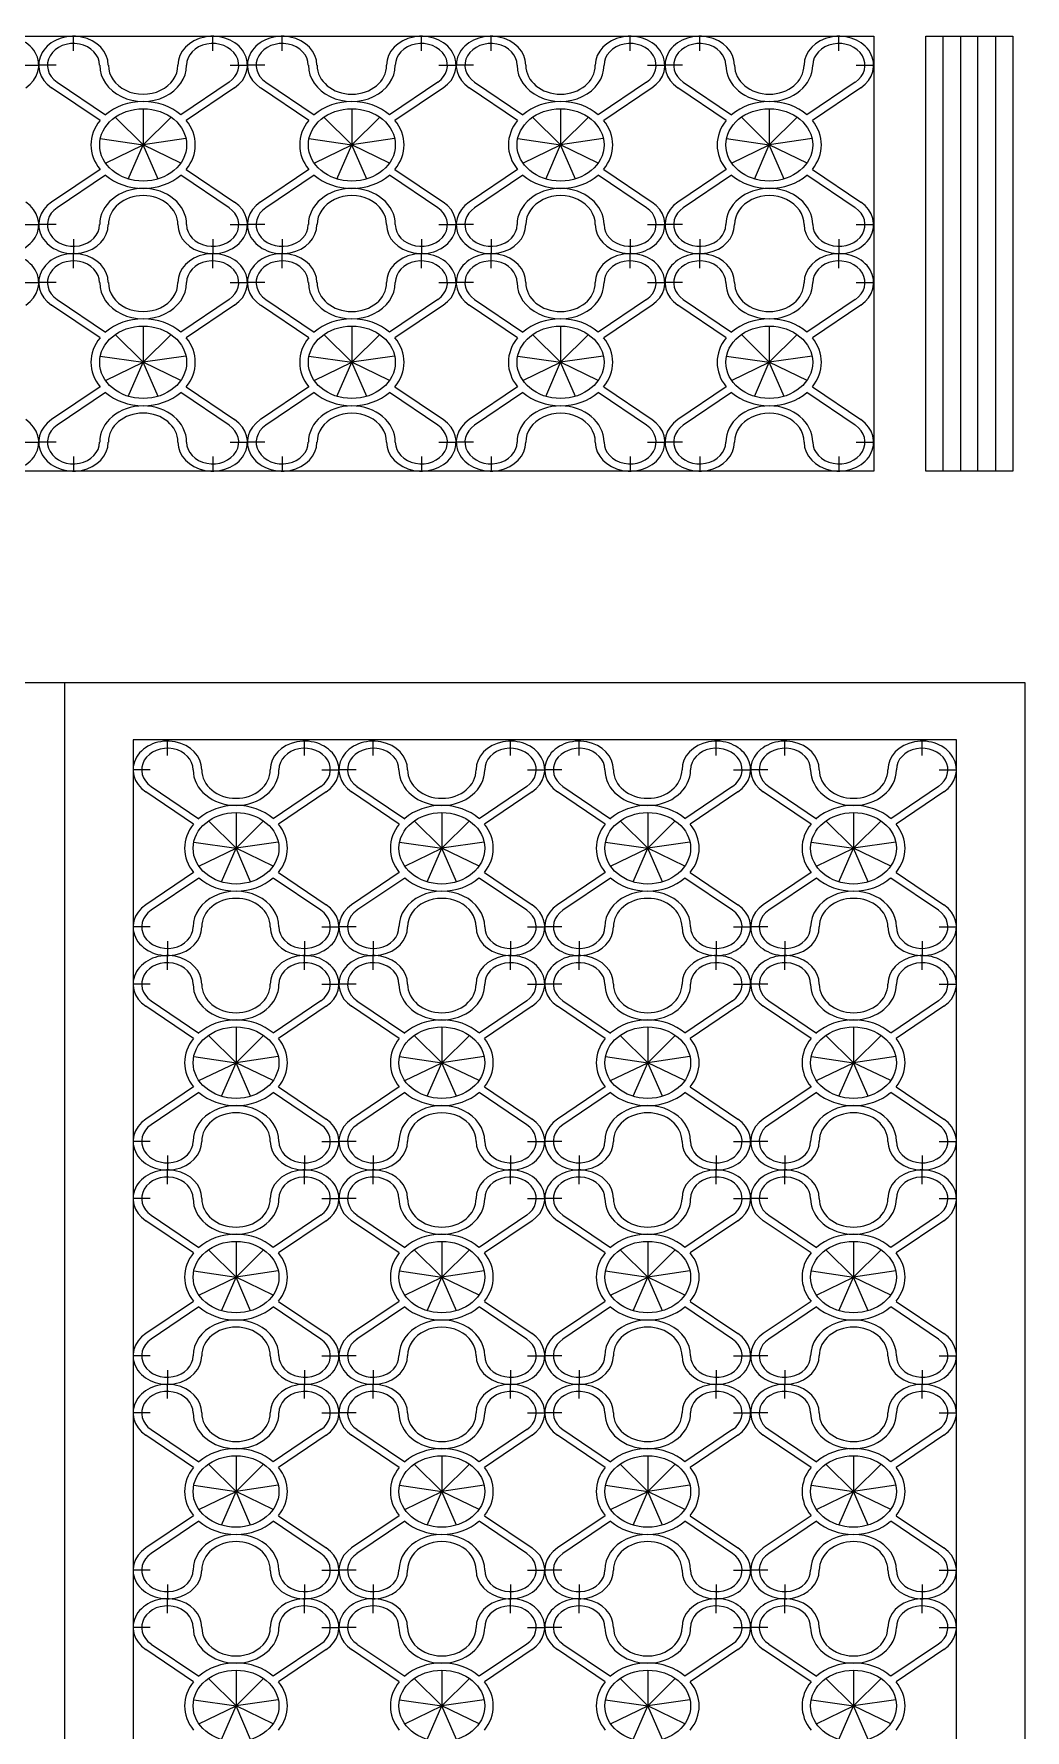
# Model space of a CAD drawing. Extents: x 12262 to 40734, y 30451 to 49613.
# Drawn here: x 35240 to 36106, y 32898 to 34382 of the extents above; entities that cross this region are included whole.
import ezdxf

# ---------------------------------------------------------------- set-up
doc = ezdxf.new("R2010")
doc.units = 0
doc.header["$LTSCALE"] = 0.85
doc.header["$MEASUREMENT"] = 0
doc.layers.get('0').update_dxf_attribs({"linetype": 'CONTINUOUS'})

# ---------------------------------------------------------------- blocks, each defined once
blk = doc.blocks.new('A$C53AA72E0')
for p, q in [((147.4, 2541.4), (1607.6, 2541.4)), ((907.9, 2528.8), (907.9, 2541.4)), ((1029.6, 2528.8), (1029.6, 2541.4)), ((1090.4, 2528.8), (1090.4, 2541.4)), ((1212.1, 2528.8), (1212.1, 2541.4)), ((1273, 2528.8), (1273, 2541.4)), ((1394.6, 2528.8), (1394.6, 2541.4)), ((1455.5, 2528.8), (1455.5, 2541.4)), ((1577.2, 2528.8), (1577.2, 2541.4)), ((1607.6, 2541.4), (1607.6, 2161.2)), ((1653.2, 2161.2), (1653.2, 2541.4)), ((1653.2, 2541.4), (1729.3, 2541.4)), ((1668.4, 2161.2), (1668.4, 2541.4)), ((1683.6, 2541.4), (1683.6, 2161.2)), ((1698.8, 2161.2), (1698.8, 2541.4)), ((1714.1, 2541.4), (1714.1, 2161.2)), ((1729.3, 2541.4), (1729.3, 2161.2)), ((862.3, 2516.1), (877.5, 2516.1)), ((892.7, 2516.1), (877.5, 2516.1)), ((1044.8, 2516.1), (1060, 2516.1)), ((1075.2, 2516.1), (1060, 2516.1)), ((1227.3, 2516.1), (1242.5, 2516.1)), ((1257.8, 2516.1), (1242.5, 2516.1)), ((1409.9, 2516.1), (1425.1, 2516.1)), ((1440.3, 2516.1), (1425.1, 2516.1)), ((1592.4, 2516.1), (1607.6, 2516.1)), ((931.1, 2467.8), (888.8, 2496.4)), ((893.5, 2501.3), (935.8, 2472.7)), ((1044, 2501.3), (1001.7, 2472.7)), ((1048.8, 2496.4), (1006.5, 2467.8)), ((1113.6, 2467.8), (1071.3, 2496.4)), ((1076.1, 2501.3), (1118.4, 2472.7)), ((1226.5, 2501.3), (1184.2, 2472.7)), ((1231.3, 2496.4), (1189, 2467.8)), ((1296.1, 2467.8), (1253.8, 2496.4)), ((1258.6, 2501.3), (1300.9, 2472.7)), ((1409, 2501.3), (1366.7, 2472.7)), ((1413.8, 2496.4), (1371.5, 2467.8)), ((1478.6, 2467.8), (1436.3, 2496.4)), ((1441.1, 2501.3), (1483.4, 2472.7)), ((1591.5, 2501.3), (1549.2, 2472.7)), ((1596.3, 2496.4), (1554, 2467.8)), ((968.8, 2478.1), (968.8, 2446.4)), ((1151.3, 2478.1), (1151.3, 2446.4)), ((1333.8, 2478.1), (1333.8, 2446.4)), ((1516.3, 2478.1), (1516.3, 2446.4)), ((944.3, 2470.7), (968.8, 2446.4)), ((993.2, 2470.7), (968.8, 2446.4)), ((1126.8, 2470.7), (1151.3, 2446.4)), ((1175.7, 2470.7), (1151.3, 2446.4)), ((1309.4, 2470.7), (1333.8, 2446.4)), ((1358.2, 2470.7), (1333.8, 2446.4)), ((1491.9, 2470.7), (1516.3, 2446.4)), ((1540.8, 2470.7), (1516.3, 2446.4)), ((931.3, 2451.9), (968.8, 2446.4)), ((1006.2, 2451.9), (968.8, 2446.4)), ((1113.8, 2451.9), (1151.3, 2446.4)), ((1188.7, 2451.9), (1151.3, 2446.4)), ((1296.4, 2451.9), (1333.8, 2446.4)), ((1371.2, 2451.9), (1333.8, 2446.4)), ((1478.9, 2451.9), (1516.3, 2446.4)), ((1553.8, 2451.9), (1516.3, 2446.4)), ((935.8, 2430.5), (968.8, 2446.4)), ((955.8, 2416.6), (968.8, 2446.4)), ((981.8, 2416.6), (968.8, 2446.4)), ((1001.7, 2430.5), (968.8, 2446.4)), ((1118.3, 2430.5), (1151.3, 2446.4)), ((1138.3, 2416.6), (1151.3, 2446.4)), ((1164.3, 2416.6), (1151.3, 2446.4)), ((1184.2, 2430.5), (1151.3, 2446.4)), ((1300.9, 2430.5), (1333.8, 2446.4)), ((1320.8, 2416.6), (1333.8, 2446.4)), ((1346.8, 2416.6), (1333.8, 2446.4)), ((1366.7, 2430.5), (1333.8, 2446.4)), ((1483.4, 2430.5), (1516.3, 2446.4)), ((1503.3, 2416.6), (1516.3, 2446.4)), ((1529.3, 2416.6), (1516.3, 2446.4)), ((1549.3, 2430.5), (1516.3, 2446.4)), ((931.1, 2425), (888.8, 2396.3)), ((935.8, 2420), (893.5, 2391.4)), ((1044, 2391.4), (1001.7, 2420)), ((1006.5, 2425), (1048.8, 2396.3)), ((1113.6, 2425), (1071.3, 2396.3)), ((1118.4, 2420), (1076.1, 2391.4)), ((1226.5, 2391.4), (1184.2, 2420)), ((1189, 2425), (1231.3, 2396.3)), ((1296.1, 2425), (1253.8, 2396.3)), ((1300.9, 2420), (1258.6, 2391.4)), ((1409, 2391.4), (1366.7, 2420)), ((1371.5, 2425), (1413.8, 2396.3)), ((1478.6, 2425), (1436.3, 2396.3)), ((1483.4, 2420), (1441.1, 2391.4)), ((1591.5, 2391.4), (1549.2, 2420)), ((1554, 2425), (1596.3, 2396.3)), ((862.3, 2376.7), (877.5, 2376.7)), ((892.7, 2376.7), (877.5, 2376.7)), ((1044.8, 2376.7), (1060, 2376.7)), ((1075.2, 2376.7), (1060, 2376.7)), ((1227.3, 2376.7), (1242.5, 2376.7)), ((1257.8, 2376.7), (1242.5, 2376.7)), ((1409.9, 2376.7), (1425.1, 2376.7)), ((1440.3, 2376.7), (1425.1, 2376.7)), ((1592.4, 2376.7), (1607.6, 2376.7)), ((907.9, 2364), (907.9, 2351.3)), ((1029.6, 2364), (1029.6, 2351.3)), ((1090.4, 2364), (1090.4, 2351.3)), ((1212.1, 2364), (1212.1, 2351.3)), ((1273, 2364), (1273, 2351.3)), ((1394.6, 2364), (1394.6, 2351.3)), ((1455.5, 2364), (1455.5, 2351.3)), ((1577.2, 2364), (1577.2, 2351.3)), ((907.9, 2338.6), (907.9, 2351.3)), ((1029.6, 2338.6), (1029.6, 2351.3)), ((1090.4, 2338.6), (1090.4, 2351.3)), ((1212.1, 2338.6), (1212.1, 2351.3)), ((1273, 2338.6), (1273, 2351.3)), ((1394.6, 2338.6), (1394.6, 2351.3)), ((1455.5, 2338.6), (1455.5, 2351.3)), ((1577.2, 2338.6), (1577.2, 2351.3)), ((862.3, 2326), (877.5, 2326)), ((892.7, 2326), (877.5, 2326)), ((1044.8, 2326), (1060, 2326)), ((1075.2, 2326), (1060, 2326)), ((1227.3, 2326), (1242.5, 2326)), ((1257.8, 2326), (1242.5, 2326)), ((1409.9, 2326), (1425.1, 2326)), ((1440.3, 2326), (1425.1, 2326)), ((1592.4, 2326), (1607.6, 2326)), ((931.1, 2277.7), (888.8, 2306.3)), ((893.5, 2311.2), (935.8, 2282.6)), ((1044, 2311.2), (1001.7, 2282.6)), ((1048.8, 2306.3), (1006.5, 2277.7)), ((1113.6, 2277.7), (1071.3, 2306.3)), ((1076.1, 2311.2), (1118.4, 2282.6)), ((1226.5, 2311.2), (1184.2, 2282.6)), ((1231.3, 2306.3), (1189, 2277.7)), ((1296.1, 2277.7), (1253.8, 2306.3)), ((1258.6, 2311.2), (1300.9, 2282.6)), ((1409, 2311.2), (1366.7, 2282.6)), ((1413.8, 2306.3), (1371.5, 2277.7)), ((1478.6, 2277.7), (1436.3, 2306.3)), ((1441.1, 2311.2), (1483.4, 2282.6)), ((1591.5, 2311.2), (1549.2, 2282.6)), ((1596.3, 2306.3), (1554, 2277.7)), ((968.8, 2287.9), (968.8, 2256.3)), ((1151.3, 2287.9), (1151.3, 2256.3)), ((1333.8, 2287.9), (1333.8, 2256.3)), ((1516.3, 2287.9), (1516.3, 2256.3)), ((944.3, 2280.5), (968.8, 2256.3)), ((993.2, 2280.5), (968.8, 2256.3)), ((1126.8, 2280.5), (1151.3, 2256.3)), ((1175.7, 2280.5), (1151.3, 2256.3)), ((1309.4, 2280.5), (1333.8, 2256.3)), ((1358.2, 2280.5), (1333.8, 2256.3)), ((1491.9, 2280.5), (1516.3, 2256.3)), ((1540.8, 2280.5), (1516.3, 2256.3)), ((931.3, 2261.8), (968.8, 2256.3)), ((935.8, 2240.4), (968.8, 2256.3)), ((955.8, 2226.5), (968.8, 2256.3)), ((1006.2, 2261.8), (968.8, 2256.3)), ((1001.7, 2240.4), (968.8, 2256.3)), ((981.8, 2226.5), (968.8, 2256.3)), ((1113.8, 2261.8), (1151.3, 2256.3)), ((1118.3, 2240.4), (1151.3, 2256.3)), ((1138.3, 2226.5), (1151.3, 2256.3)), ((1188.7, 2261.8), (1151.3, 2256.3)), ((1184.2, 2240.4), (1151.3, 2256.3)), ((1164.3, 2226.5), (1151.3, 2256.3)), ((1296.4, 2261.8), (1333.8, 2256.3)), ((1300.9, 2240.4), (1333.8, 2256.3)), ((1320.8, 2226.5), (1333.8, 2256.3)), ((1371.2, 2261.8), (1333.8, 2256.3)), ((1366.7, 2240.4), (1333.8, 2256.3)), ((1346.8, 2226.5), (1333.8, 2256.3)), ((1478.9, 2261.8), (1516.3, 2256.3)), ((1483.4, 2240.4), (1516.3, 2256.3)), ((1503.3, 2226.5), (1516.3, 2256.3)), ((1553.8, 2261.8), (1516.3, 2256.3)), ((1549.3, 2240.4), (1516.3, 2256.3)), ((1529.3, 2226.5), (1516.3, 2256.3)), ((931.1, 2234.8), (888.8, 2206.2)), ((935.8, 2229.9), (893.5, 2201.3)), ((1044, 2201.3), (1001.7, 2229.9)), ((1006.5, 2234.8), (1048.8, 2206.2)), ((1113.6, 2234.8), (1071.3, 2206.2)), ((1118.4, 2229.9), (1076.1, 2201.3)), ((1226.5, 2201.3), (1184.2, 2229.9)), ((1189, 2234.8), (1231.3, 2206.2)), ((1296.1, 2234.8), (1253.8, 2206.2)), ((1300.9, 2229.9), (1258.6, 2201.3)), ((1409, 2201.3), (1366.7, 2229.9)), ((1371.5, 2234.8), (1413.8, 2206.2)), ((1478.6, 2234.8), (1436.3, 2206.2)), ((1483.4, 2229.9), (1441.1, 2201.3)), ((1591.5, 2201.3), (1549.2, 2229.9)), ((1554, 2234.8), (1596.3, 2206.2)), ((862.3, 2186.5), (877.5, 2186.5)), ((892.7, 2186.5), (877.5, 2186.5)), ((1044.8, 2186.5), (1060, 2186.5)), ((1075.2, 2186.5), (1060, 2186.5)), ((1227.3, 2186.5), (1242.5, 2186.5)), ((1257.8, 2186.5), (1242.5, 2186.5)), ((1409.9, 2186.5), (1425.1, 2186.5)), ((1440.3, 2186.5), (1425.1, 2186.5)), ((1592.4, 2186.5), (1607.6, 2186.5)), ((907.9, 2173.9), (907.9, 2161.2)), ((1029.6, 2173.9), (1029.6, 2161.2)), ((1090.4, 2173.9), (1090.4, 2161.2)), ((1212.1, 2173.9), (1212.1, 2161.2)), ((1273, 2173.9), (1273, 2161.2)), ((1394.6, 2173.9), (1394.6, 2161.2)), ((1455.5, 2173.9), (1455.5, 2161.2)), ((1577.2, 2173.9), (1577.2, 2161.2)), ((1607.6, 2161.2), (147.4, 2161.2)), ((1729.3, 2161.2), (1653.2, 2161.2)), ((1740, 1976.1), (840, 1976.1)), ((900, 1976.1), (900, 0)), ((1740, 0), (1740, 1976.1)), ((1680, 1926.1), (960, 1926.1)), ((960, 1926.1), (960, 50)), ((990, 1912.5), (990, 1925)), ((1110, 1912.5), (1110, 1925)), ((1170, 1912.5), (1170, 1925)), ((1290, 1912.5), (1290, 1925)), ((1350, 1912.5), (1350, 1925)), ((1470, 1912.5), (1470, 1925)), ((1530, 1912.5), (1530, 1925)), ((1650, 1912.5), (1650, 1925)), ((1680, 50), (1680, 1926.1)), ((975, 1900), (960, 1900)), ((1125, 1900), (1140, 1900)), ((1155, 1900), (1140, 1900)), ((1305, 1900), (1320, 1900)), ((1335, 1900), (1320, 1900)), ((1485, 1900), (1500, 1900)), ((1515, 1900), (1500, 1900)), ((1665, 1900), (1680, 1900)), ((975.8, 1885.4), (1017.5, 1857.2)), ((1124.2, 1885.4), (1082.5, 1857.2)), ((1155.8, 1885.4), (1197.5, 1857.2)), ((1304.2, 1885.4), (1262.5, 1857.2)), ((1335.8, 1885.4), (1377.5, 1857.2)), ((1484.2, 1885.4), (1442.5, 1857.2)), ((1515.8, 1885.4), (1557.5, 1857.2)), ((1664.2, 1885.4), (1622.5, 1857.2)), ((1012.8, 1852.4), (971.1, 1880.6)), ((1128.9, 1880.6), (1087.2, 1852.4)), ((1192.8, 1852.4), (1151.1, 1880.6)), ((1308.9, 1880.6), (1267.2, 1852.4)), ((1372.8, 1852.4), (1331.1, 1880.6)), ((1488.9, 1880.6), (1447.2, 1852.4)), ((1552.8, 1852.4), (1511.1, 1880.6)), ((1668.9, 1880.6), (1627.2, 1852.4)), ((1025.9, 1855.2), (1050, 1831.3)), ((1050, 1862.5), (1050, 1831.3)), ((1074.1, 1855.2), (1050, 1831.3)), ((1205.9, 1855.2), (1230, 1831.3)), ((1230, 1862.5), (1230, 1831.3)), ((1254.1, 1855.2), (1230, 1831.3)), ((1385.9, 1855.2), (1410, 1831.3)), ((1410, 1862.5), (1410, 1831.3)), ((1434.1, 1855.2), (1410, 1831.3)), ((1565.9, 1855.2), (1590, 1831.3)), ((1590, 1862.5), (1590, 1831.3)), ((1614.1, 1855.2), (1590, 1831.3)), ((1013.1, 1836.7), (1050, 1831.3)), ((1017.5, 1815.6), (1050, 1831.3)), ((1037.2, 1801.9), (1050, 1831.3)), ((1086.9, 1836.7), (1050, 1831.3)), ((1082.5, 1815.6), (1050, 1831.3)), ((1062.8, 1801.9), (1050, 1831.3)), ((1193.1, 1836.7), (1230, 1831.3)), ((1197.5, 1815.6), (1230, 1831.3)), ((1217.2, 1801.9), (1230, 1831.3)), ((1266.9, 1836.7), (1230, 1831.3)), ((1262.5, 1815.6), (1230, 1831.3)), ((1242.8, 1801.9), (1230, 1831.3)), ((1373.1, 1836.7), (1410, 1831.3)), ((1377.5, 1815.6), (1410, 1831.3)), ((1397.2, 1801.9), (1410, 1831.3)), ((1446.9, 1836.7), (1410, 1831.3)), ((1442.5, 1815.6), (1410, 1831.3)), ((1422.8, 1801.9), (1410, 1831.3)), ((1553.1, 1836.7), (1590, 1831.3)), ((1557.5, 1815.6), (1590, 1831.3)), ((1577.2, 1801.9), (1590, 1831.3)), ((1626.9, 1836.7), (1590, 1831.3)), ((1622.5, 1815.6), (1590, 1831.3)), ((1602.8, 1801.9), (1590, 1831.3)), ((1012.8, 1810.1), (971.1, 1781.9)), ((1087.2, 1810.1), (1128.9, 1781.9)), ((1192.8, 1810.1), (1151.1, 1781.9)), ((1267.2, 1810.1), (1308.9, 1781.9)), ((1372.8, 1810.1), (1331.1, 1781.9)), ((1447.2, 1810.1), (1488.9, 1781.9)), ((1552.8, 1810.1), (1511.1, 1781.9)), ((1627.2, 1810.1), (1668.9, 1781.9)), ((1017.5, 1805.3), (975.8, 1777.1)), ((1124.2, 1777.1), (1082.5, 1805.3)), ((1197.5, 1805.3), (1155.8, 1777.1)), ((1304.2, 1777.1), (1262.5, 1805.3)), ((1377.5, 1805.3), (1335.8, 1777.1)), ((1484.2, 1777.1), (1442.5, 1805.3)), ((1557.5, 1805.3), (1515.8, 1777.1)), ((1664.2, 1777.1), (1622.5, 1805.3)), ((975, 1762.5), (960, 1762.5)), ((1125, 1762.5), (1140, 1762.5)), ((1155, 1762.5), (1140, 1762.5)), ((1305, 1762.5), (1320, 1762.5)), ((1335, 1762.5), (1320, 1762.5)), ((1485, 1762.5), (1500, 1762.5)), ((1515, 1762.5), (1500, 1762.5)), ((1665, 1762.5), (1680, 1762.5)), ((990, 1750), (990, 1737.5)), ((990, 1725), (990, 1737.5)), ((1110, 1750), (1110, 1737.5)), ((1110, 1725), (1110, 1737.5)), ((1170, 1750), (1170, 1737.5)), ((1170, 1725), (1170, 1737.5)), ((1290, 1750), (1290, 1737.5)), ((1290, 1725), (1290, 1737.5)), ((1350, 1750), (1350, 1737.5)), ((1350, 1725), (1350, 1737.5)), ((1470, 1750), (1470, 1737.5)), ((1470, 1725), (1470, 1737.5)), ((1530, 1750), (1530, 1737.5)), ((1530, 1725), (1530, 1737.5)), ((1650, 1750), (1650, 1737.5)), ((1650, 1725), (1650, 1737.5)), ((975, 1712.5), (960, 1712.5)), ((1125, 1712.5), (1140, 1712.5)), ((1155, 1712.5), (1140, 1712.5)), ((1305, 1712.5), (1320, 1712.5)), ((1335, 1712.5), (1320, 1712.5)), ((1485, 1712.5), (1500, 1712.5)), ((1515, 1712.5), (1500, 1712.5)), ((1665, 1712.5), (1680, 1712.5)), ((1012.8, 1664.9), (971.1, 1693.1)), ((975.8, 1697.9), (1017.5, 1669.7)), ((1124.2, 1697.9), (1082.5, 1669.7)), ((1128.9, 1693.1), (1087.2, 1664.9)), ((1192.8, 1664.9), (1151.1, 1693.1)), ((1155.8, 1697.9), (1197.5, 1669.7)), ((1304.2, 1697.9), (1262.5, 1669.7)), ((1308.9, 1693.1), (1267.2, 1664.9)), ((1372.8, 1664.9), (1331.1, 1693.1)), ((1335.8, 1697.9), (1377.5, 1669.7)), ((1484.2, 1697.9), (1442.5, 1669.7)), ((1488.9, 1693.1), (1447.2, 1664.9)), ((1552.8, 1664.9), (1511.1, 1693.1)), ((1515.8, 1697.9), (1557.5, 1669.7)), ((1664.2, 1697.9), (1622.5, 1669.7)), ((1668.9, 1693.1), (1627.2, 1664.9)), ((1025.9, 1667.7), (1050, 1643.8)), ((1050, 1675), (1050, 1643.8)), ((1074.1, 1667.7), (1050, 1643.8)), ((1205.9, 1667.7), (1230, 1643.8)), ((1230, 1675), (1230, 1643.8)), ((1254.1, 1667.7), (1230, 1643.8)), ((1385.9, 1667.7), (1410, 1643.8)), ((1410, 1675), (1410, 1643.8)), ((1434.1, 1667.7), (1410, 1643.8)), ((1565.9, 1667.7), (1590, 1643.8)), ((1590, 1675), (1590, 1643.8)), ((1614.1, 1667.7), (1590, 1643.8)), ((1013.1, 1649.2), (1050, 1643.8)), ((1086.9, 1649.2), (1050, 1643.8)), ((1193.1, 1649.2), (1230, 1643.8)), ((1266.9, 1649.2), (1230, 1643.8)), ((1373.1, 1649.2), (1410, 1643.8)), ((1446.9, 1649.2), (1410, 1643.8)), ((1553.1, 1649.2), (1590, 1643.8)), ((1626.9, 1649.2), (1590, 1643.8)), ((1017.5, 1628.1), (1050, 1643.8)), ((1037.2, 1614.4), (1050, 1643.8)), ((1062.8, 1614.4), (1050, 1643.8)), ((1082.5, 1628.1), (1050, 1643.8)), ((1197.5, 1628.1), (1230, 1643.8)), ((1217.2, 1614.4), (1230, 1643.8)), ((1242.8, 1614.4), (1230, 1643.8)), ((1262.5, 1628.1), (1230, 1643.8)), ((1377.5, 1628.1), (1410, 1643.8)), ((1397.2, 1614.4), (1410, 1643.8)), ((1442.5, 1628.1), (1410, 1643.8)), ((1422.8, 1614.4), (1410, 1643.8)), ((1557.5, 1628.1), (1590, 1643.8)), ((1577.2, 1614.4), (1590, 1643.8)), ((1602.8, 1614.4), (1590, 1643.8)), ((1622.5, 1628.1), (1590, 1643.8)), ((1012.8, 1622.6), (971.1, 1594.4)), ((1017.5, 1617.8), (975.8, 1589.6)), ((1124.2, 1589.6), (1082.5, 1617.8)), ((1087.2, 1622.6), (1128.9, 1594.4)), ((1192.8, 1622.6), (1151.1, 1594.4)), ((1197.5, 1617.8), (1155.8, 1589.6)), ((1304.2, 1589.6), (1262.5, 1617.8)), ((1267.2, 1622.6), (1308.9, 1594.4)), ((1372.8, 1622.6), (1331.1, 1594.4)), ((1377.5, 1617.8), (1335.8, 1589.6)), ((1484.2, 1589.6), (1442.5, 1617.8)), ((1447.2, 1622.6), (1488.9, 1594.4)), ((1552.8, 1622.6), (1511.1, 1594.4)), ((1557.5, 1617.8), (1515.8, 1589.6)), ((1664.2, 1589.6), (1622.5, 1617.8)), ((1627.2, 1622.6), (1668.9, 1594.4)), ((975, 1575), (960, 1575)), ((1125, 1575), (1140, 1575)), ((1155, 1575), (1140, 1575)), ((1305, 1575), (1320, 1575)), ((1335, 1575), (1320, 1575)), ((1485, 1575), (1500, 1575)), ((1515, 1575), (1500, 1575)), ((1665, 1575), (1680, 1575)), ((990, 1562.5), (990, 1550)), ((1110, 1562.5), (1110, 1550)), ((1170, 1562.5), (1170, 1550)), ((1290, 1562.5), (1290, 1550)), ((1350, 1562.5), (1350, 1550)), ((1470, 1562.5), (1470, 1550)), ((1530, 1562.5), (1530, 1550)), ((1650, 1562.5), (1650, 1550)), ((990, 1537.5), (990, 1550)), ((1110, 1537.5), (1110, 1550)), ((1170, 1537.5), (1170, 1550)), ((1290, 1537.5), (1290, 1550)), ((1350, 1537.5), (1350, 1550)), ((1470, 1537.5), (1470, 1550)), ((1530, 1537.5), (1530, 1550)), ((1650, 1537.5), (1650, 1550)), ((975, 1525), (960, 1525)), ((1125, 1525), (1140, 1525)), ((1155, 1525), (1140, 1525)), ((1305, 1525), (1320, 1525)), ((1335, 1525), (1320, 1525)), ((1485, 1525), (1500, 1525)), ((1515, 1525), (1500, 1525)), ((1665, 1525), (1680, 1525)), ((1012.8, 1477.4), (971.1, 1505.6)), ((975.8, 1510.4), (1017.5, 1482.2)), ((1124.2, 1510.4), (1082.5, 1482.2)), ((1128.9, 1505.6), (1087.2, 1477.4)), ((1192.8, 1477.4), (1151.1, 1505.6)), ((1155.8, 1510.4), (1197.5, 1482.2)), ((1304.2, 1510.4), (1262.5, 1482.2)), ((1308.9, 1505.6), (1267.2, 1477.4)), ((1372.8, 1477.4), (1331.1, 1505.6)), ((1335.8, 1510.4), (1377.5, 1482.2)), ((1484.2, 1510.4), (1442.5, 1482.2)), ((1488.9, 1505.6), (1447.2, 1477.4)), ((1552.8, 1477.4), (1511.1, 1505.6)), ((1515.8, 1510.4), (1557.5, 1482.2)), ((1664.2, 1510.4), (1622.5, 1482.2)), ((1668.9, 1505.6), (1627.2, 1477.4)), ((1050, 1487.5), (1050, 1456.3)), ((1230, 1487.5), (1230, 1456.3)), ((1410, 1487.5), (1410, 1456.3)), ((1590, 1487.5), (1590, 1456.3)), ((1025.9, 1480.2), (1050, 1456.3)), ((1074.1, 1480.2), (1050, 1456.3)), ((1205.9, 1480.2), (1230, 1456.3)), ((1254.1, 1480.2), (1230, 1456.3)), ((1385.9, 1480.2), (1410, 1456.3)), ((1434.1, 1480.2), (1410, 1456.3)), ((1565.9, 1480.2), (1590, 1456.3)), ((1614.1, 1480.2), (1590, 1456.3)), ((1013.1, 1461.7), (1050, 1456.3)), ((1017.5, 1440.6), (1050, 1456.3)), ((1037.2, 1426.9), (1050, 1456.3)), ((1086.9, 1461.7), (1050, 1456.3)), ((1082.5, 1440.6), (1050, 1456.3)), ((1062.8, 1426.9), (1050, 1456.3)), ((1193.1, 1461.7), (1230, 1456.3)), ((1197.5, 1440.6), (1230, 1456.3)), ((1217.2, 1426.9), (1230, 1456.3)), ((1266.9, 1461.7), (1230, 1456.3)), ((1262.5, 1440.6), (1230, 1456.3)), ((1242.8, 1426.9), (1230, 1456.3)), ((1373.1, 1461.7), (1410, 1456.3)), ((1377.5, 1440.6), (1410, 1456.3)), ((1397.2, 1426.9), (1410, 1456.3)), ((1446.9, 1461.7), (1410, 1456.3)), ((1442.5, 1440.6), (1410, 1456.3)), ((1422.8, 1426.9), (1410, 1456.3)), ((1553.1, 1461.7), (1590, 1456.3)), ((1557.5, 1440.6), (1590, 1456.3)), ((1577.2, 1426.9), (1590, 1456.3)), ((1626.9, 1461.7), (1590, 1456.3)), ((1622.5, 1440.6), (1590, 1456.3)), ((1602.8, 1426.9), (1590, 1456.3)), ((1012.8, 1435.1), (971.1, 1406.9)), ((1017.5, 1430.3), (975.8, 1402.1)), ((1124.2, 1402.1), (1082.5, 1430.3)), ((1087.2, 1435.1), (1128.9, 1406.9)), ((1192.8, 1435.1), (1151.1, 1406.9)), ((1197.5, 1430.3), (1155.8, 1402.1)), ((1304.2, 1402.1), (1262.5, 1430.3)), ((1267.2, 1435.1), (1308.9, 1406.9)), ((1372.8, 1435.1), (1331.1, 1406.9)), ((1377.5, 1430.3), (1335.8, 1402.1)), ((1484.2, 1402.1), (1442.5, 1430.3)), ((1447.2, 1435.1), (1488.9, 1406.9)), ((1552.8, 1435.1), (1511.1, 1406.9)), ((1557.5, 1430.3), (1515.8, 1402.1)), ((1664.2, 1402.1), (1622.5, 1430.3)), ((1627.2, 1435.1), (1668.9, 1406.9)), ((975, 1387.5), (960, 1387.5)), ((1125, 1387.5), (1140, 1387.5)), ((1155, 1387.5), (1140, 1387.5)), ((1305, 1387.5), (1320, 1387.5)), ((1335, 1387.5), (1320, 1387.5)), ((1485, 1387.5), (1500, 1387.5)), ((1515, 1387.5), (1500, 1387.5)), ((1665, 1387.5), (1680, 1387.5)), ((990, 1375), (990, 1362.5)), ((1110, 1375), (1110, 1362.5)), ((1170, 1375), (1170, 1362.5)), ((1290, 1375), (1290, 1362.5)), ((1350, 1375), (1350, 1362.5)), ((1470, 1375), (1470, 1362.5)), ((1530, 1375), (1530, 1362.5)), ((1650, 1375), (1650, 1362.5)), ((990, 1350), (990, 1362.5)), ((1110, 1350), (1110, 1362.5)), ((1170, 1350), (1170, 1362.5)), ((1290, 1350), (1290, 1362.5)), ((1350, 1350), (1350, 1362.5)), ((1470, 1350), (1470, 1362.5)), ((1530, 1350), (1530, 1362.5)), ((1650, 1350), (1650, 1362.5)), ((975, 1337.5), (960, 1337.5)), ((1125, 1337.5), (1140, 1337.5)), ((1155, 1337.5), (1140, 1337.5)), ((1305, 1337.5), (1320, 1337.5)), ((1335, 1337.5), (1320, 1337.5)), ((1485, 1337.5), (1500, 1337.5)), ((1515, 1337.5), (1500, 1337.5)), ((1665, 1337.5), (1680, 1337.5)), ((975.8, 1322.9), (1017.5, 1294.7)), ((1124.2, 1322.9), (1082.5, 1294.7)), ((1155.8, 1322.9), (1197.5, 1294.7)), ((1304.2, 1322.9), (1262.5, 1294.7)), ((1335.8, 1322.9), (1377.5, 1294.7)), ((1484.2, 1322.9), (1442.5, 1294.7)), ((1515.8, 1322.9), (1557.5, 1294.7)), ((1664.2, 1322.9), (1622.5, 1294.7)), ((1012.8, 1289.9), (971.1, 1318.1)), ((1128.9, 1318.1), (1087.2, 1289.9)), ((1192.8, 1289.9), (1151.1, 1318.1)), ((1308.9, 1318.1), (1267.2, 1289.9)), ((1372.8, 1289.9), (1331.1, 1318.1)), ((1488.9, 1318.1), (1447.2, 1289.9)), ((1552.8, 1289.9), (1511.1, 1318.1)), ((1668.9, 1318.1), (1627.2, 1289.9)), ((1025.9, 1292.7), (1050, 1268.8)), ((1050, 1300), (1050, 1268.8)), ((1074.1, 1292.7), (1050, 1268.8)), ((1205.9, 1292.7), (1230, 1268.8)), ((1230, 1300), (1230, 1268.8)), ((1254.1, 1292.7), (1230, 1268.8)), ((1385.9, 1292.7), (1410, 1268.8)), ((1410, 1300), (1410, 1268.8)), ((1434.1, 1292.7), (1410, 1268.8)), ((1565.9, 1292.7), (1590, 1268.8)), ((1590, 1300), (1590, 1268.8)), ((1614.1, 1292.7), (1590, 1268.8)), ((1013.1, 1274.2), (1050, 1268.8)), ((1017.5, 1253.1), (1050, 1268.8)), ((1037.2, 1239.4), (1050, 1268.8)), ((1086.9, 1274.2), (1050, 1268.8)), ((1082.5, 1253.1), (1050, 1268.8)), ((1062.8, 1239.4), (1050, 1268.8)), ((1193.1, 1274.2), (1230, 1268.8)), ((1197.5, 1253.1), (1230, 1268.8)), ((1217.2, 1239.4), (1230, 1268.8)), ((1266.9, 1274.2), (1230, 1268.8)), ((1242.8, 1239.4), (1230, 1268.8)), ((1262.5, 1253.1), (1230, 1268.8)), ((1373.1, 1274.2), (1410, 1268.8)), ((1377.5, 1253.1), (1410, 1268.8)), ((1397.2, 1239.4), (1410, 1268.8)), ((1446.9, 1274.2), (1410, 1268.8)), ((1442.5, 1253.1), (1410, 1268.8)), ((1422.8, 1239.4), (1410, 1268.8)), ((1553.1, 1274.2), (1590, 1268.8)), ((1557.5, 1253.1), (1590, 1268.8)), ((1577.2, 1239.4), (1590, 1268.8)), ((1626.9, 1274.2), (1590, 1268.8)), ((1602.8, 1239.4), (1590, 1268.8)), ((1622.5, 1253.1), (1590, 1268.8)), ((1012.8, 1247.6), (971.1, 1219.4)), ((1087.2, 1247.6), (1128.9, 1219.4)), ((1192.8, 1247.6), (1151.1, 1219.4)), ((1267.2, 1247.6), (1308.9, 1219.4)), ((1372.8, 1247.6), (1331.1, 1219.4)), ((1447.2, 1247.6), (1488.9, 1219.4)), ((1552.8, 1247.6), (1511.1, 1219.4)), ((1627.2, 1247.6), (1668.9, 1219.4)), ((1017.5, 1242.8), (975.8, 1214.6)), ((1124.2, 1214.6), (1082.5, 1242.8)), ((1197.5, 1242.8), (1155.8, 1214.6)), ((1304.2, 1214.6), (1262.5, 1242.8)), ((1377.5, 1242.8), (1335.8, 1214.6)), ((1484.2, 1214.6), (1442.5, 1242.8)), ((1557.5, 1242.8), (1515.8, 1214.6)), ((1664.2, 1214.6), (1622.5, 1242.8)), ((975, 1200), (960, 1200)), ((990, 1187.5), (990, 1175)), ((1110, 1187.5), (1110, 1175)), ((1125, 1200), (1140, 1200)), ((1155, 1200), (1140, 1200)), ((1170, 1187.5), (1170, 1175)), ((1290, 1187.5), (1290, 1175)), ((1305, 1200), (1320, 1200)), ((1335, 1200), (1320, 1200)), ((1350, 1187.5), (1350, 1175)), ((1470, 1187.5), (1470, 1175)), ((1485, 1200), (1500, 1200)), ((1515, 1200), (1500, 1200)), ((1530, 1187.5), (1530, 1175)), ((1650, 1187.5), (1650, 1175)), ((1665, 1200), (1680, 1200)), ((990, 1162.5), (990, 1175)), ((1110, 1162.5), (1110, 1175)), ((1170, 1162.5), (1170, 1175)), ((1290, 1162.5), (1290, 1175)), ((1350, 1162.5), (1350, 1175)), ((1470, 1162.5), (1470, 1175)), ((1530, 1162.5), (1530, 1175)), ((1650, 1162.5), (1650, 1175)), ((975, 1150), (960, 1150)), ((1125, 1150), (1140, 1150)), ((1155, 1150), (1140, 1150)), ((1305, 1150), (1320, 1150)), ((1335, 1150), (1320, 1150)), ((1485, 1150), (1500, 1150)), ((1515, 1150), (1500, 1150)), ((1665, 1150), (1680, 1150)), ((1012.8, 1102.4), (971.1, 1130.6)), ((975.8, 1135.4), (1017.5, 1107.2)), ((1124.2, 1135.4), (1082.5, 1107.2)), ((1128.9, 1130.6), (1087.2, 1102.4)), ((1192.8, 1102.4), (1151.1, 1130.6)), ((1155.8, 1135.4), (1197.5, 1107.2)), ((1304.2, 1135.4), (1262.5, 1107.2)), ((1308.9, 1130.6), (1267.2, 1102.4)), ((1372.8, 1102.4), (1331.1, 1130.6)), ((1335.8, 1135.4), (1377.5, 1107.2)), ((1484.2, 1135.4), (1442.5, 1107.2)), ((1488.9, 1130.6), (1447.2, 1102.4)), ((1552.8, 1102.4), (1511.1, 1130.6)), ((1515.8, 1135.4), (1557.5, 1107.2)), ((1664.2, 1135.4), (1622.5, 1107.2)), ((1668.9, 1130.6), (1627.2, 1102.4)), ((1050, 1112.5), (1050, 1081.3)), ((1230, 1112.5), (1230, 1081.3)), ((1410, 1112.5), (1410, 1081.3)), ((1590, 1112.5), (1590, 1081.3)), ((1025.9, 1105.2), (1050, 1081.3)), ((1074.1, 1105.2), (1050, 1081.3)), ((1205.9, 1105.2), (1230, 1081.3)), ((1254.1, 1105.2), (1230, 1081.3)), ((1385.9, 1105.2), (1410, 1081.3)), ((1434.1, 1105.2), (1410, 1081.3)), ((1565.9, 1105.2), (1590, 1081.3)), ((1614.1, 1105.2), (1590, 1081.3)), ((1013.1, 1086.7), (1050, 1081.3)), ((1086.9, 1086.7), (1050, 1081.3)), ((1193.1, 1086.7), (1230, 1081.3)), ((1266.9, 1086.7), (1230, 1081.3)), ((1373.1, 1086.7), (1410, 1081.3)), ((1446.9, 1086.7), (1410, 1081.3)), ((1553.1, 1086.7), (1590, 1081.3)), ((1626.9, 1086.7), (1590, 1081.3)), ((1017.5, 1065.6), (1050, 1081.3)), ((1037.2, 1051.9), (1050, 1081.3)), ((1082.5, 1065.6), (1050, 1081.3)), ((1062.8, 1051.9), (1050, 1081.3)), ((1197.5, 1065.6), (1230, 1081.3)), ((1217.2, 1051.9), (1230, 1081.3)), ((1262.5, 1065.6), (1230, 1081.3)), ((1242.8, 1051.9), (1230, 1081.3)), ((1377.5, 1065.6), (1410, 1081.3)), ((1397.2, 1051.9), (1410, 1081.3)), ((1442.5, 1065.6), (1410, 1081.3)), ((1422.8, 1051.9), (1410, 1081.3)), ((1557.5, 1065.6), (1590, 1081.3)), ((1577.2, 1051.9), (1590, 1081.3)), ((1622.5, 1065.6), (1590, 1081.3)), ((1602.8, 1051.9), (1590, 1081.3))]:
    blk.add_line(p, q)
for centre, major_axis, start_param, end_param in [((847.1, 2516.1), (-30.4, 0), 2.252543, 6.283185), ((907.9, 2516.1), (30.4, 0), 0, 4.030642), ((907.9, 2516.1), (-22.8, 0), 3.141593, 7.172235), ((1029.6, 2516.1), (-30.4, 0), 2.252543, 6.283185), ((1029.6, 2516.1), (-22.8, 0), 2.252543, 6.283185), ((1090.4, 2516.1), (30.4, 0), 0, 4.030642), ((1090.4, 2516.1), (-22.8, 0), 3.141593, 7.172235), ((1212.1, 2516.1), (-30.4, 0), 2.252543, 6.283185), ((1212.1, 2516.1), (-22.8, 0), 2.252543, 6.283185), ((1273, 2516.1), (30.4, 0), 0, 4.030642), ((1273, 2516.1), (-22.8, 0), 3.141593, 7.172235), ((1394.6, 2516.1), (-30.4, 0), 2.252543, 6.283185), ((1394.6, 2516.1), (-22.8, 0), 2.252543, 6.283185), ((1455.5, 2516.1), (30.4, 0), 0, 4.030642), ((1455.5, 2516.1), (-22.8, 0), 3.141593, 7.172235), ((1577.2, 2516.1), (-30.4, 0), 2.252543, 6.283185), ((1577.2, 2516.1), (22.8, 0), -0.889049, 3.141593), ((968.8, 2516.1), (-38, 0), 0, 3.141593), ((968.8, 2516.1), (-30.4, 0), 0, 3.141593), ((1151.3, 2516.1), (-38, 0), 0, 3.141593), ((1151.3, 2516.1), (30.4, 0), 3.141593, 6.283185), ((1333.8, 2516.1), (-38, 0), 0, 3.141593), ((1333.8, 2516.1), (30.4, 0), 3.141593, 6.283185), ((1516.3, 2516.1), (38, 0), 3.141593, 6.283185), ((1516.3, 2516.1), (30.4, 0), 3.141593, 6.283185), ((968.8, 2446.4), (45.6, 0), 0.765177, 2.376416), ((1151.3, 2446.4), (45.6, 0), 0.765177, 2.376416), ((1333.8, 2446.4), (45.6, 0), 0.765177, 2.376416), ((1516.3, 2446.4), (45.6, 0), 0.765177, 2.376416), ((968.8, 2446.4), (-45.6, 0), -0.598317, 0.598317), ((968.8, 2446.4), (-45.6, 0), 2.543276, 3.73991), ((1151.3, 2446.4), (45.6, 0), 2.543276, 3.73991), ((1151.3, 2446.4), (-45.6, 0), 2.543276, 3.73991), ((1333.8, 2446.4), (45.6, 0), 2.543276, 3.73991), ((1333.8, 2446.4), (-45.6, 0), 2.543276, 3.73991), ((1516.3, 2446.4), (45.6, 0), 2.543276, 3.73991), ((1516.3, 2446.4), (-45.6, 0), 2.543276, 3.73991), ((968.8, 2446.4), (-45.6, 0), 0.765177, 2.376416), ((1151.3, 2446.4), (45.6, 0), 3.90677, 5.518008), ((1333.8, 2446.4), (-45.6, 0), 0.765177, 2.376416), ((1516.3, 2446.4), (45.6, 0), 3.90677, 5.518008), ((968.8, 2376.7), (-38, 0), 3.141593, 6.283185), ((1151.3, 2376.7), (-38, 0), 3.141593, 6.283185), ((1333.8, 2376.7), (-38, 0), 3.141593, 6.283185), ((1516.3, 2376.7), (-38, 0), 3.141593, 6.283185), ((847.1, 2376.7), (-30.4, 0), 0, 4.030642), ((907.9, 2376.7), (30.4, 0), 2.252543, 6.283185), ((907.9, 2376.7), (22.8, 0), 2.252543, 6.283185), ((968.8, 2376.7), (-30.4, 0), 3.141593, 6.283185), ((1029.6, 2376.7), (-30.4, 0), 0, 4.030642), ((1029.6, 2376.7), (-22.8, 0), 0, 4.030642), ((1090.4, 2376.7), (-30.4, 0), -0.889049, 3.141593), ((1090.4, 2376.7), (22.8, 0), 2.252543, 6.283185), ((1151.3, 2376.7), (30.4, 0), 0, 3.141593), ((1212.1, 2376.7), (-30.4, 0), 0, 4.030642), ((1212.1, 2376.7), (-22.8, 0), 0, 4.030642), ((1273, 2376.7), (30.4, 0), 2.252543, 6.283185), ((1273, 2376.7), (22.8, 0), 2.252543, 6.283185), ((1333.8, 2376.7), (30.4, 0), 0, 3.141593), ((1394.6, 2376.7), (-30.4, 0), 0, 4.030642), ((1394.6, 2376.7), (-22.8, 0), 0, 4.030642), ((1455.5, 2376.7), (-30.4, 0), -0.889049, 3.141593), ((1455.5, 2376.7), (22.8, 0), 2.252543, 6.283185), ((1516.3, 2376.7), (30.4, 0), 0, 3.141593), ((1577.2, 2376.7), (-30.4, 0), 0, 4.030642), ((1577.2, 2376.7), (-22.8, 0), 0, 4.030642), ((847.1, 2326), (-30.4, 0), 2.252543, 6.283185), ((907.9, 2326), (30.4, 0), 0, 4.030642), ((907.9, 2326), (22.8, 0), 0, 4.030642), ((1029.6, 2326), (-30.4, 0), 2.252543, 6.283185), ((1029.6, 2326), (-22.8, 0), 2.252543, 6.283185), ((1090.4, 2326), (30.4, 0), 0, 4.030642), ((1090.4, 2326), (22.8, 0), 0, 4.030642), ((1212.1, 2326), (-30.4, 0), 2.252543, 6.283185), ((1212.1, 2326), (-22.8, 0), 2.252543, 6.283185), ((1273, 2326), (30.4, 0), 0, 4.030642), ((1273, 2326), (22.8, 0), 0, 4.030642), ((1394.6, 2326), (-30.4, 0), 2.252543, 6.283185), ((1394.6, 2326), (-22.8, 0), 2.252543, 6.283185), ((1455.5, 2326), (30.4, 0), 0, 4.030642), ((1455.5, 2326), (22.8, 0), 0, 4.030642), ((1577.2, 2326), (-30.4, 0), 2.252543, 6.283185), ((1577.2, 2326), (22.8, 0), -0.889049, 3.141593), ((968.8, 2326), (-38, 0), 0, 3.141593), ((968.8, 2326), (-30.4, 0), 0, 3.141593), ((1151.3, 2326), (-38, 0), 0, 3.141593), ((1151.3, 2326), (30.4, 0), 3.141593, 6.283185), ((1333.8, 2326), (-38, 0), 0, 3.141593), ((1333.8, 2326), (30.4, 0), 3.141593, 6.283185), ((1516.3, 2326), (38, 0), 3.141593, 6.283185), ((1516.3, 2326), (30.4, 0), 3.141593, 6.283185), ((968.8, 2256.3), (-38, 0), 3.141593, 9.424778), ((968.8, 2256.3), (45.6, 0), 0.765177, 2.376416), ((1151.3, 2256.3), (-38, 0), 3.141593, 9.424778), ((1151.3, 2256.3), (45.6, 0), 0.765177, 2.376416), ((1333.8, 2256.3), (-38, 0), 3.141593, 9.424778), ((1333.8, 2256.3), (45.6, 0), 0.765177, 2.376416), ((1516.3, 2256.3), (-38, 0), 3.141593, 9.424778), ((1516.3, 2256.3), (45.6, 0), 0.765177, 2.376416), ((968.8, 2256.3), (-45.6, 0), -0.598317, 0.598317), ((968.8, 2256.3), (-45.6, 0), 2.543276, 3.73991), ((1151.3, 2256.3), (45.6, 0), 2.543276, 3.73991), ((1151.3, 2256.3), (-45.6, 0), 2.543276, 3.73991), ((1333.8, 2256.3), (45.6, 0), 2.543276, 3.73991), ((1333.8, 2256.3), (-45.6, 0), 2.543276, 3.73991), ((1516.3, 2256.3), (45.6, 0), 2.543276, 3.73991), ((1516.3, 2256.3), (-45.6, 0), 2.543276, 3.73991), ((968.8, 2256.3), (-45.6, 0), 0.765177, 2.376416), ((1151.3, 2256.3), (45.6, 0), 3.90677, 5.518008), ((1333.8, 2256.3), (-45.6, 0), 0.765177, 2.376416), ((1516.3, 2256.3), (45.6, 0), 3.90677, 5.518008), ((968.8, 2186.5), (-38, 0), 3.141593, 6.283185), ((968.8, 2186.5), (-30.4, 0), 3.141593, 6.283185), ((1151.3, 2186.5), (-38, 0), 3.141593, 6.283185), ((1151.3, 2186.5), (30.4, 0), 0, 3.141593), ((1333.8, 2186.5), (-38, 0), 3.141593, 6.283185), ((1333.8, 2186.5), (30.4, 0), 0, 3.141593), ((1516.3, 2186.5), (-38, 0), 3.141593, 6.283185), ((1516.3, 2186.5), (30.4, 0), 0, 3.141593), ((847.1, 2186.5), (-30.4, 0), 0, 4.030642), ((907.9, 2186.5), (30.4, 0), 2.252543, 6.283185), ((907.9, 2186.5), (22.8, 0), 2.252543, 6.283185), ((1029.6, 2186.5), (30.4, 0), 3.141593, 7.172235), ((1029.6, 2186.5), (-22.8, 0), 0, 4.030642), ((1090.4, 2186.5), (-30.4, 0), -0.889049, 3.141593), ((1090.4, 2186.5), (22.8, 0), 2.252543, 6.283185), ((1212.1, 2186.5), (30.4, 0), 3.141593, 7.172235), ((1212.1, 2186.5), (-22.8, 0), 0, 4.030642), ((1273, 2186.5), (30.4, 0), 2.252543, 6.283185), ((1273, 2186.5), (22.8, 0), 2.252543, 6.283185), ((1394.6, 2186.5), (30.4, 0), 3.141593, 7.172235), ((1394.6, 2186.5), (-22.8, 0), 0, 4.030642), ((1455.5, 2186.5), (-30.4, 0), -0.889049, 3.141593), ((1455.5, 2186.5), (22.8, 0), 2.252543, 6.283185), ((1577.2, 2186.5), (30.4, 0), 3.141593, 7.172235), ((1577.2, 2186.5), (-22.8, 0), 0, 4.030642), ((990, 1900), (30, 0), 0, 4.030642), ((990, 1900), (22.5, 0), 0, 4.030642), ((1110, 1900), (-30, 0), 2.252543, 6.283185), ((1110, 1900), (-22.5, 0), 2.252543, 6.283185), ((1170, 1900), (30, 0), 0, 4.030642), ((1170, 1900), (22.5, 0), 0, 4.030642), ((1290, 1900), (-30, 0), 2.252543, 6.283185), ((1290, 1900), (-22.5, 0), 2.252543, 6.283185), ((1350, 1900), (30, 0), 0, 4.030642), ((1350, 1900), (22.5, 0), 0, 4.030642), ((1470, 1900), (-30, 0), 2.252543, 6.283185), ((1470, 1900), (-22.5, 0), 2.252543, 6.283185), ((1530, 1900), (30, 0), 0, 4.030642), ((1530, 1900), (22.5, 0), 0, 4.030642), ((1650, 1900), (-30, 0), 2.252543, 6.283185), ((1650, 1900), (-22.5, 0), 2.252543, 6.283185), ((1050, 1900), (37.5, 0), 3.141593, 6.283185), ((1050, 1900), (30, 0), 3.141593, 6.283185), ((1230, 1900), (37.5, 0), 3.141593, 6.283185), ((1230, 1900), (30, 0), 3.141593, 6.283185), ((1410, 1900), (37.5, 0), 3.141593, 6.283185), ((1410, 1900), (30, 0), 3.141593, 6.283185), ((1590, 1900), (37.5, 0), 3.141593, 6.283185), ((1590, 1900), (30, 0), 3.141593, 6.283185), ((1050, 1831.3), (45, 0), 0.765177, 2.376416), ((1230, 1831.3), (45, 0), 0.765177, 2.376416), ((1410, 1831.3), (45, 0), 0.765177, 2.376416), ((1590, 1831.3), (45, 0), 0.765177, 2.376416), ((1050, 1831.3), (45, 0), 2.543276, 3.73991), ((1050, 1831.3), (-45, 0), 2.543276, 3.73991), ((1230, 1831.3), (45, 0), 2.543276, 3.73991), ((1230, 1831.3), (-45, 0), 2.543276, 3.73991), ((1410, 1831.3), (45, 0), 2.543276, 3.73991), ((1410, 1831.3), (-45, 0), 2.543276, 3.73991), ((1590, 1831.3), (-45, 0), -0.598317, 0.598317), ((1590, 1831.3), (-45, 0), 2.543276, 3.73991), ((1050, 1831.3), (45, 0), 3.90677, 5.518008), ((1230, 1831.3), (-45, 0), 0.765177, 2.376416), ((1410, 1831.3), (-45, 0), 0.765177, 2.376416), ((1590, 1831.3), (45, 0), 3.90677, 5.518008), ((990, 1762.5), (-30, 0), -0.889049, 3.141593), ((1050, 1762.5), (37.5, 0), 0, 3.141593), ((1050, 1762.5), (-30, 0), 3.141593, 6.283185), ((1110, 1762.5), (-30, 0), 0, 4.030642), ((1170, 1762.5), (-30, 0), -0.889049, 3.141593), ((1230, 1762.5), (37.5, 0), 0, 3.141593), ((1230, 1762.5), (30, 0), 0, 3.141593), ((1290, 1762.5), (-30, 0), 0, 4.030642), ((1350, 1762.5), (-30, 0), -0.889049, 3.141593), ((1410, 1762.5), (37.5, 0), 0, 3.141593), ((1410, 1762.5), (-30, 0), 3.141593, 6.283185), ((1470, 1762.5), (-30, 0), 0, 4.030642), ((1530, 1762.5), (30, 0), 2.252543, 6.283185), ((1590, 1762.5), (37.5, 0), 0, 3.141593), ((1590, 1762.5), (-30, 0), 3.141593, 6.283185), ((1650, 1762.5), (-30, 0), 0, 4.030642), ((990, 1762.5), (22.5, 0), 2.252543, 6.283185), ((1110, 1762.5), (-22.5, 0), 0, 4.030642), ((1170, 1762.5), (22.5, 0), 2.252543, 6.283185), ((1290, 1762.5), (-22.5, 0), 0, 4.030642), ((1350, 1762.5), (22.5, 0), 2.252543, 6.283185), ((1470, 1762.5), (-22.5, 0), 0, 4.030642), ((1530, 1762.5), (22.5, 0), 2.252543, 6.283185), ((1650, 1762.5), (-22.5, 0), 0, 4.030642), ((990, 1712.5), (30, 0), 0, 4.030642), ((1110, 1712.5), (-30, 0), 2.252543, 6.283185), ((1170, 1712.5), (30, 0), 0, 4.030642), ((1290, 1712.5), (-30, 0), 2.252543, 6.283185), ((1350, 1712.5), (30, 0), 0, 4.030642), ((1470, 1712.5), (-30, 0), 2.252543, 6.283185), ((1530, 1712.5), (30, 0), 0, 4.030642), ((1650, 1712.5), (-30, 0), 2.252543, 6.283185), ((990, 1712.5), (22.5, 0), 0, 4.030642), ((1110, 1712.5), (-22.5, 0), 2.252543, 6.283185), ((1170, 1712.5), (22.5, 0), 0, 4.030642), ((1290, 1712.5), (-22.5, 0), 2.252543, 6.283185), ((1350, 1712.5), (22.5, 0), 0, 4.030642), ((1470, 1712.5), (-22.5, 0), 2.252543, 6.283185), ((1530, 1712.5), (22.5, 0), 0, 4.030642), ((1650, 1712.5), (-22.5, 0), 2.252543, 6.283185), ((1050, 1712.5), (37.5, 0), 3.141593, 6.283185), ((1050, 1712.5), (30, 0), 3.141593, 6.283185), ((1230, 1712.5), (37.5, 0), 3.141593, 6.283185), ((1230, 1712.5), (30, 0), 3.141593, 6.283185), ((1410, 1712.5), (37.5, 0), 3.141593, 6.283185), ((1410, 1712.5), (30, 0), 3.141593, 6.283185), ((1590, 1712.5), (37.5, 0), 3.141593, 6.283185), ((1590, 1712.5), (30, 0), 3.141593, 6.283185), ((1050, 1643.8), (45, 0), 0.765177, 2.376416), ((1230, 1643.8), (45, 0), 0.765177, 2.376416), ((1410, 1643.8), (45, 0), 0.765177, 2.376416), ((1590, 1643.8), (45, 0), 0.765177, 2.376416), ((1050, 1643.8), (45, 0), 2.543276, 3.73991), ((1050, 1643.8), (-45, 0), 2.543276, 3.73991), ((1230, 1643.8), (45, 0), 2.543276, 3.73991), ((1230, 1643.8), (-45, 0), 2.543276, 3.73991), ((1410, 1643.8), (45, 0), 2.543276, 3.73991), ((1410, 1643.8), (-45, 0), 2.543276, 3.73991), ((1590, 1643.8), (-45, 0), -0.598317, 0.598317), ((1590, 1643.8), (-45, 0), 2.543276, 3.73991), ((1050, 1643.8), (45, 0), 3.90677, 5.518008), ((1230, 1643.8), (-45, 0), 0.765177, 2.376416), ((1410, 1643.8), (-45, 0), 0.765177, 2.376416), ((1590, 1643.8), (45, 0), 3.90677, 5.518008), ((1050, 1575), (37.5, 0), 0, 3.141593), ((1230, 1575), (37.5, 0), 0, 3.141593), ((1410, 1575), (37.5, 0), 0, 3.141593), ((1590, 1575), (37.5, 0), 0, 3.141593), ((990, 1575), (-30, 0), -0.889049, 3.141593), ((990, 1575), (22.5, 0), 2.252543, 6.283185), ((1050, 1575), (-30, 0), 3.141593, 6.283185), ((1110, 1575), (-30, 0), 0, 4.030642), ((1110, 1575), (-22.5, 0), 0, 4.030642), ((1170, 1575), (-30, 0), -0.889049, 3.141593), ((1170, 1575), (22.5, 0), 2.252543, 6.283185), ((1230, 1575), (30, 0), 0, 3.141593), ((1290, 1575), (-30, 0), 0, 4.030642), ((1290, 1575), (-22.5, 0), 0, 4.030642), ((1350, 1575), (-30, 0), -0.889049, 3.141593), ((1350, 1575), (22.5, 0), 2.252543, 6.283185), ((1410, 1575), (-30, 0), 3.141593, 6.283185), ((1470, 1575), (-30, 0), 0, 4.030642), ((1470, 1575), (-22.5, 0), 0, 4.030642), ((1530, 1575), (30, 0), 2.252543, 6.283185), ((1530, 1575), (22.5, 0), 2.252543, 6.283185), ((1590, 1575), (-30, 0), 3.141593, 6.283185), ((1650, 1575), (-30, 0), 0, 4.030642), ((1650, 1575), (-22.5, 0), 0, 4.030642), ((990, 1525), (30, 0), 0, 4.030642), ((990, 1525), (22.5, 0), 0, 4.030642), ((1110, 1525), (-30, 0), 2.252543, 6.283185), ((1110, 1525), (-22.5, 0), 2.252543, 6.283185), ((1170, 1525), (30, 0), 0, 4.030642), ((1170, 1525), (22.5, 0), 0, 4.030642), ((1290, 1525), (-30, 0), 2.252543, 6.283185), ((1290, 1525), (-22.5, 0), 2.252543, 6.283185), ((1350, 1525), (30, 0), 0, 4.030642), ((1350, 1525), (22.5, 0), 0, 4.030642), ((1470, 1525), (-30, 0), 2.252543, 6.283185), ((1470, 1525), (-22.5, 0), 2.252543, 6.283185), ((1530, 1525), (30, 0), 0, 4.030642), ((1530, 1525), (22.5, 0), 0, 4.030642), ((1650, 1525), (-30, 0), 2.252543, 6.283185), ((1650, 1525), (-22.5, 0), 2.252543, 6.283185), ((1050, 1525), (37.5, 0), 3.141593, 6.283185), ((1050, 1525), (30, 0), 3.141593, 6.283185), ((1230, 1525), (37.5, 0), 3.141593, 6.283185), ((1230, 1525), (30, 0), 3.141593, 6.283185), ((1410, 1525), (37.5, 0), 3.141593, 6.283185), ((1410, 1525), (30, 0), 3.141593, 6.283185), ((1590, 1525), (37.5, 0), 3.141593, 6.283185), ((1590, 1525), (30, 0), 3.141593, 6.283185), ((1050, 1456.3), (45, 0), 0.765177, 2.376416), ((1230, 1456.3), (45, 0), 0.765177, 2.376416), ((1410, 1456.3), (45, 0), 0.765177, 2.376416), ((1590, 1456.3), (45, 0), 0.765177, 2.376416), ((1050, 1456.3), (45, 0), 2.543276, 3.73991), ((1050, 1456.3), (-45, 0), 2.543276, 3.73991), ((1230, 1456.3), (45, 0), 2.543276, 3.73991), ((1230, 1456.3), (-45, 0), 2.543276, 3.73991), ((1410, 1456.3), (45, 0), 2.543276, 3.73991), ((1410, 1456.3), (-45, 0), 2.543276, 3.73991), ((1590, 1456.3), (-45, 0), -0.598317, 0.598317), ((1590, 1456.3), (-45, 0), 2.543276, 3.73991), ((1050, 1456.3), (45, 0), 3.90677, 5.518008), ((1230, 1456.3), (-45, 0), 0.765177, 2.376416), ((1410, 1456.3), (-45, 0), 0.765177, 2.376416), ((1590, 1456.3), (45, 0), 3.90677, 5.518008), ((1050, 1387.5), (37.5, 0), 0, 3.141593), ((1050, 1387.5), (-30, 0), 3.141593, 6.283185), ((1230, 1387.5), (37.5, 0), 0, 3.141593), ((1230, 1387.5), (30, 0), 0, 3.141593), ((1410, 1387.5), (37.5, 0), 0, 3.141593), ((1410, 1387.5), (-30, 0), 3.141593, 6.283185), ((1590, 1387.5), (37.5, 0), 0, 3.141593), ((1590, 1387.5), (-30, 0), 3.141593, 6.283185), ((990, 1387.5), (-30, 0), -0.889049, 3.141593), ((990, 1387.5), (22.5, 0), 2.252543, 6.283185), ((1110, 1387.5), (-30, 0), 0, 4.030642), ((1110, 1387.5), (-22.5, 0), 0, 4.030642), ((1170, 1387.5), (-30, 0), -0.889049, 3.141593), ((1170, 1387.5), (22.5, 0), 2.252543, 6.283185), ((1290, 1387.5), (-30, 0), 0, 4.030642), ((1290, 1387.5), (-22.5, 0), 0, 4.030642), ((1350, 1387.5), (-30, 0), -0.889049, 3.141593), ((1350, 1387.5), (22.5, 0), 2.252543, 6.283185), ((1470, 1387.5), (-30, 0), 0, 4.030642), ((1470, 1387.5), (-22.5, 0), 0, 4.030642), ((1530, 1387.5), (30, 0), 2.252543, 6.283185), ((1530, 1387.5), (22.5, 0), 2.252543, 6.283185), ((1650, 1387.5), (-30, 0), 0, 4.030642), ((1650, 1387.5), (-22.5, 0), 0, 4.030642), ((990, 1337.5), (30, 0), 0, 4.030642), ((990, 1337.5), (22.5, 0), 0, 4.030642), ((1110, 1337.5), (-30, 0), 2.252543, 6.283185), ((1110, 1337.5), (-22.5, 0), 2.252543, 6.283185), ((1170, 1337.5), (30, 0), 0, 4.030642), ((1170, 1337.5), (22.5, 0), 0, 4.030642), ((1290, 1337.5), (-30, 0), 2.252543, 6.283185), ((1290, 1337.5), (-22.5, 0), 2.252543, 6.283185), ((1350, 1337.5), (30, 0), 0, 4.030642), ((1350, 1337.5), (22.5, 0), 0, 4.030642), ((1470, 1337.5), (-30, 0), 2.252543, 6.283185), ((1470, 1337.5), (-22.5, 0), 2.252543, 6.283185), ((1530, 1337.5), (30, 0), 0, 4.030642), ((1530, 1337.5), (22.5, 0), 0, 4.030642), ((1650, 1337.5), (-30, 0), 2.252543, 6.283185), ((1650, 1337.5), (-22.5, 0), 2.252543, 6.283185), ((1050, 1337.5), (37.5, 0), 3.141593, 6.283185), ((1050, 1337.5), (30, 0), 3.141593, 6.283185), ((1230, 1337.5), (37.5, 0), 3.141593, 6.283185), ((1230, 1337.5), (30, 0), 3.141593, 6.283185), ((1410, 1337.5), (37.5, 0), 3.141593, 6.283185), ((1410, 1337.5), (30, 0), 3.141593, 6.283185), ((1590, 1337.5), (37.5, 0), 3.141593, 6.283185), ((1590, 1337.5), (30, 0), 3.141593, 6.283185), ((1050, 1268.8), (45, 0), 0.765177, 2.376416), ((1230, 1268.8), (45, 0), 0.765177, 2.376416), ((1410, 1268.8), (45, 0), 0.765177, 2.376416), ((1590, 1268.8), (45, 0), 0.765177, 2.376416), ((1050, 1268.8), (45, 0), 2.543276, 3.73991), ((1050, 1268.8), (-45, 0), 2.543276, 3.73991), ((1230, 1268.8), (45, 0), 2.543276, 3.73991), ((1230, 1268.8), (-45, 0), 2.543276, 3.73991), ((1410, 1268.8), (45, 0), 2.543276, 3.73991), ((1410, 1268.8), (-45, 0), 2.543276, 3.73991), ((1590, 1268.8), (-45, 0), -0.598317, 0.598317), ((1590, 1268.8), (-45, 0), 2.543276, 3.73991), ((1050, 1200), (37.5, 0), 0, 3.141593), ((1050, 1268.8), (45, 0), 3.90677, 5.518008), ((1230, 1200), (37.5, 0), 0, 3.141593), ((1230, 1268.8), (-45, 0), 0.765177, 2.376416), ((1410, 1200), (37.5, 0), 0, 3.141593), ((1410, 1268.8), (-45, 0), 0.765177, 2.376416), ((1590, 1200), (37.5, 0), 0, 3.141593), ((1590, 1268.8), (45, 0), 3.90677, 5.518008), ((990, 1200), (-30, 0), -0.889049, 3.141593), ((1050, 1200), (-30, 0), 3.141593, 6.283185), ((1110, 1200), (-30, 0), 0, 4.030642), ((1170, 1200), (-30, 0), -0.889049, 3.141593), ((1230, 1200), (30, 0), 0, 3.141593), ((1290, 1200), (-30, 0), 0, 4.030642), ((1350, 1200), (-30, 0), -0.889049, 3.141593), ((1410, 1200), (-30, 0), 3.141593, 6.283185), ((1470, 1200), (-30, 0), 0, 4.030642), ((1530, 1200), (30, 0), 2.252543, 6.283185), ((1590, 1200), (-30, 0), 3.141593, 6.283185), ((1650, 1200), (-30, 0), 0, 4.030642), ((990, 1200), (22.5, 0), 2.252543, 6.283185), ((1110, 1200), (-22.5, 0), 0, 4.030642), ((1170, 1200), (22.5, 0), 2.252543, 6.283185), ((1290, 1200), (-22.5, 0), 0, 4.030642), ((1350, 1200), (22.5, 0), 2.252543, 6.283185), ((1470, 1200), (-22.5, 0), 0, 4.030642), ((1530, 1200), (22.5, 0), 2.252543, 6.283185), ((1650, 1200), (-22.5, 0), 0, 4.030642), ((990, 1150), (30, 0), 0, 4.030642), ((1110, 1150), (-30, 0), 2.252543, 6.283185), ((1170, 1150), (30, 0), 0, 4.030642), ((1290, 1150), (-30, 0), 2.252543, 6.283185), ((1350, 1150), (30, 0), 0, 4.030642), ((1470, 1150), (-30, 0), 2.252543, 6.283185), ((1530, 1150), (30, 0), 0, 4.030642), ((1650, 1150), (-30, 0), 2.252543, 6.283185), ((990, 1150), (22.5, 0), 0, 4.030642), ((1110, 1150), (-22.5, 0), 2.252543, 6.283185), ((1170, 1150), (22.5, 0), 0, 4.030642), ((1290, 1150), (-22.5, 0), 2.252543, 6.283185), ((1350, 1150), (22.5, 0), 0, 4.030642), ((1470, 1150), (-22.5, 0), 2.252543, 6.283185), ((1530, 1150), (22.5, 0), 0, 4.030642), ((1650, 1150), (-22.5, 0), 2.252543, 6.283185), ((1050, 1150), (37.5, 0), 3.141593, 6.283185), ((1050, 1150), (-30, 0), 0, 3.141593), ((1230, 1150), (37.5, 0), 3.141593, 6.283185), ((1230, 1150), (-30, 0), 0, 3.141593), ((1410, 1150), (37.5, 0), 3.141593, 6.283185), ((1410, 1150), (-30, 0), 0, 3.141593), ((1590, 1150), (37.5, 0), 3.141593, 6.283185), ((1590, 1150), (-30, 0), 0, 3.141593), ((1050, 1081.3), (45, 0), 0.765177, 2.376416), ((1230, 1081.3), (45, 0), 0.765177, 2.376416), ((1410, 1081.3), (45, 0), 0.765177, 2.376416), ((1590, 1081.3), (45, 0), 0.765177, 2.376416), ((1050, 1081.3), (45, 0), 2.543276, 3.73991), ((1050, 1081.3), (-45, 0), 2.543276, 3.73991), ((1230, 1081.3), (45, 0), 2.543276, 3.73991), ((1230, 1081.3), (-45, 0), 2.543276, 3.73991), ((1410, 1081.3), (45, 0), 2.543276, 3.73991), ((1410, 1081.3), (-45, 0), 2.543276, 3.73991), ((1590, 1081.3), (-45, 0), -0.598317, 0.598317), ((1590, 1081.3), (-45, 0), 2.543276, 3.73991)]:
    blk.add_ellipse(centre, major_axis=major_axis, ratio=0.833333, start_param=start_param, end_param=end_param)
for centre, major_axis in [((968.8, 2446.4), (38, 0)), ((1151.3, 2446.4), (38, 0)), ((1333.8, 2446.4), (38, 0)), ((1516.3, 2446.4), (38, 0)), ((1050, 1831.3), (37.5, 0)), ((1230, 1831.3), (37.5, 0)), ((1410, 1831.3), (37.5, 0)), ((1590, 1831.3), (37.5, 0)), ((1050, 1643.8), (37.5, 0)), ((1230, 1643.8), (37.5, 0)), ((1410, 1643.8), (37.5, 0)), ((1590, 1643.8), (37.5, 0)), ((1050, 1456.3), (37.5, 0)), ((1230, 1456.3), (37.5, 0)), ((1410, 1456.3), (37.5, 0)), ((1590, 1456.3), (37.5, 0)), ((1050, 1268.8), (37.5, 0)), ((1230, 1268.8), (37.5, 0)), ((1410, 1268.8), (37.5, 0)), ((1590, 1268.8), (37.5, 0)), ((1050, 1081.3), (37.5, 0)), ((1230, 1081.3), (37.5, 0)), ((1410, 1081.3), (37.5, 0)), ((1590, 1081.3), (37.5, 0))]:
    blk.add_ellipse(centre, major_axis=major_axis, ratio=0.833333)

msp = doc.modelspace()

# ---------------------------------------------------------------- block references
msp.add_blockref('A$C53AA72E0', (34366.3, 31838.2))

doc.saveas('drawing.dxf')
